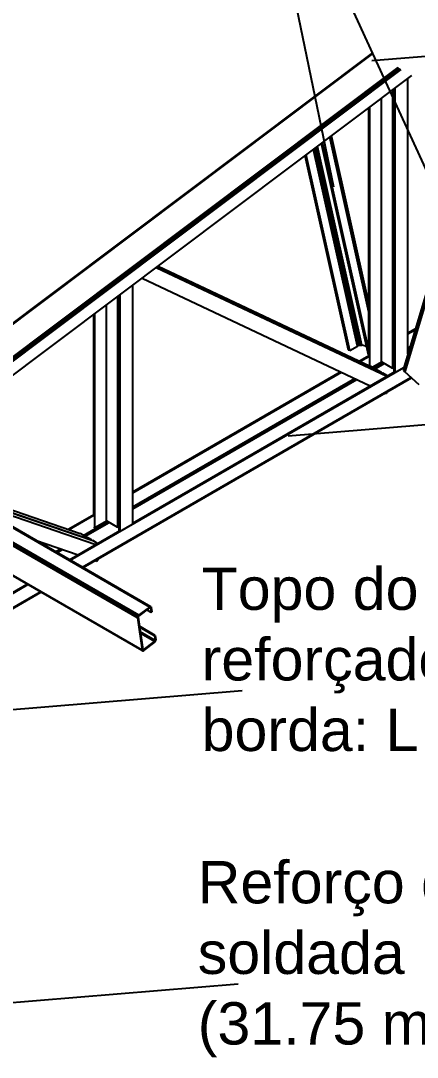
# Model space of a CAD drawing. Header units: millimetres. Extents: x 357 to 945, y 547 to 720.
# Drawn here: x 542.659 to 543.666, y 654.847 to 657.477 of the extents above; entities that cross this region are included whole.
import ezdxf

# ---------------------------------------------------------------- set-up
doc = ezdxf.new("R2010")
doc.units = ezdxf.units.MM
doc.layers.add('LCL-TEXTO4', color=4, linetype='Continuous')
doc.layers.add('PLANTA-VIS', color=7, linetype='Continuous')
doc.styles.add('ROMANS', font='arial.ttf')

msp = doc.modelspace()

# ---------------------------------------------------------------- linework, layer by layer
for p, q in [((543.24305, 658.06815), (543.77974, 656.89665)), ((543.24305, 658.06815), (543.45289, 657.05553)), ((544.46131, 657.45038), (543.55063, 657.37479)), ((544.24883, 656.49819), (543.33815, 656.42259)), ((543.22062, 655.77668), (542.30994, 655.70108)), ((543.21081, 655.03199), (542.30014, 654.95639))]:
    msp.add_line(p, q)
at = {"layer": 'PLANTA-VIS', "extrusion": (6.79673e-13, 0.816497, 0.57735)}
for p, q in [((542.9863, 655.98905), (539.52147, 657.98947)), ((542.98767, 655.98978), (539.52285, 657.99019)), ((542.98893, 655.98982), (539.5241, 657.99024)), ((542.95536, 655.96168), (539.49054, 657.9621)), ((542.95542, 655.96331), (539.4906, 657.96373)), ((542.95601, 655.96509), (539.49119, 657.96551)), ((542.95703, 655.96675), (539.4922, 657.96717)), ((542.95833, 655.96804), (539.49351, 657.96846)), ((542.24938, 656.4168), (543.55256, 657.39491)), ((542.24994, 656.41647), (543.55331, 657.39472)), ((542.25129, 656.4157), (543.55482, 657.39407)), ((542.31351, 656.37977), (543.61705, 657.35815)), ((542.31542, 656.37867), (543.61878, 657.35692)), ((542.3176, 656.37741), (543.62078, 657.35552)), ((542.31973, 656.37618), (543.62288, 657.35427)), ((542.32148, 656.37517), (543.62463, 657.35325)), ((542.34885, 656.35937), (543.65199, 657.33746)), ((543.64156, 656.63125), (543.64156, 657.32962)), ((543.60337, 656.5942), (543.60337, 657.30097)), ((543.6062, 656.59583), (543.6062, 657.30309)), ((543.60691, 656.58531), (543.60691, 657.30362)), ((543.60974, 656.58653), (543.60974, 657.30574)), ((543.57438, 656.61094), (543.57438, 657.27921)), ((543.54256, 656.62532), (543.54256, 657.25532)), ((543.54539, 656.60101), (543.54539, 657.25745)), ((543.82373, 657.23831), (543.63023, 656.59351)), ((543.82543, 657.23732), (543.6311, 656.58974)), ((543.82861, 657.23549), (543.63377, 656.58624)), ((543.54256, 656.7522), (543.4465, 657.18322)), ((543.54256, 656.75919), (543.44784, 657.18423)), ((543.52211, 656.65353), (543.41014, 657.15594)), ((543.52461, 656.65328), (543.41223, 657.1575)), ((543.5419, 656.62905), (543.42243, 657.16515)), ((543.54256, 656.64053), (543.42518, 657.16722)), ((543.54256, 656.73722), (543.44364, 657.18108)), ((543.49104, 656.64108), (543.38115, 657.13418)), ((543.49444, 656.64028), (543.3839, 657.13624)), ((543.51353, 656.6513), (543.40236, 657.1501)), ((543.51611, 656.65245), (543.4048, 657.15192)), ((543.51912, 656.65323), (543.40752, 657.15397)), ((543.00281, 656.85021), (543.58815, 656.57448)), ((543.00527, 656.85206), (543.57802, 656.58225)), ((543.00558, 656.85229), (543.57449, 656.58429)), ((543.00804, 656.85413), (543.5462, 656.60062)), ((542.9667, 656.82311), (543.54607, 656.55019)), ((542.94329, 656.20176), (542.94329, 656.80554)), ((542.90511, 656.19106), (542.90511, 656.77688)), ((542.90793, 656.19269), (542.90793, 656.779)), ((542.90864, 656.18216), (542.90864, 656.77953)), ((542.91147, 656.18339), (542.91147, 656.78165)), ((542.87611, 656.20779), (542.87611, 656.75512)), ((542.84429, 656.22217), (542.84429, 656.73123)), ((542.84712, 656.19106), (542.84712, 656.73336)), ((543.64156, 656.68451), (543.66089, 656.69567)), ((543.64156, 656.68206), (543.66, 656.69271)), ((543.6062, 656.6641), (543.60691, 656.66451)), ((543.6062, 656.66165), (543.60691, 656.66206)), ((543.49444, 656.64028), (543.49104, 656.64108)), ((543.49444, 656.64028), (543.51353, 656.6513)), ((543.51353, 656.6513), (543.51611, 656.65245)), ((543.51611, 656.65245), (543.51912, 656.65323)), ((543.51912, 656.65323), (543.52211, 656.65353)), ((543.52211, 656.65353), (543.52461, 656.65328)), ((543.53717, 656.65031), (543.52461, 656.65328)), ((543.64156, 656.64614), (543.64696, 656.64926)), ((543.64156, 656.64501), (543.64655, 656.64789)), ((543.64156, 656.64368), (543.64607, 656.64628)), ((543.64156, 656.64236), (543.64559, 656.64468)), ((543.64156, 656.64124), (543.64518, 656.64333)), ((543.5187, 656.61358), (543.54256, 656.62736)), ((543.52103, 656.61248), (543.54292, 656.62511)), ((543.54256, 656.6289), (543.5419, 656.62905)), ((543.55136, 656.59765), (543.57438, 656.61094)), ((543.55446, 656.59585), (543.57749, 656.60915)), ((543.55544, 656.59529), (543.57846, 656.60858)), ((543.55659, 656.59463), (543.57961, 656.60792)), ((543.55774, 656.59396), (543.58076, 656.60726)), ((543.55871, 656.5934), (543.58173, 656.6067)), ((543.60337, 656.5942), (543.57438, 656.61094)), ((543.6062, 656.62573), (543.60691, 656.62613)), ((543.6062, 656.6246), (543.60691, 656.62501)), ((543.6062, 656.62327), (543.60691, 656.62368)), ((543.6062, 656.62195), (543.60691, 656.62235)), ((543.6062, 656.62083), (543.60691, 656.62124)), ((542.78433, 656.10794), (543.63125, 656.59691)), ((542.94329, 656.20217), (543.60938, 656.58674)), ((542.94329, 656.28137), (543.47053, 656.58577)), ((542.94329, 656.27892), (543.47287, 656.58467)), ((543.57449, 656.58429), (543.5462, 656.60062)), ((543.57433, 656.58399), (543.57449, 656.58429)), ((543.58982, 656.57544), (543.57802, 656.58225)), ((543.60337, 656.5942), (543.6062, 656.59583)), ((543.6311, 656.58974), (543.63023, 656.59351)), ((543.63377, 656.58624), (543.6311, 656.58974)), ((543.67039, 656.5526), (543.63377, 656.58624)), ((542.81544, 656.08998), (543.64968, 656.57163)), ((542.81675, 656.08923), (543.65068, 656.5707)), ((542.8172, 656.08896), (543.65104, 656.57038)), ((542.94329, 656.24299), (543.50713, 656.56853)), ((542.94329, 656.24187), (543.50821, 656.56802)), ((542.94329, 656.24054), (543.50948, 656.56742)), ((542.94329, 656.23921), (543.51074, 656.56683)), ((542.94329, 656.23809), (543.51181, 656.56633)), ((543.58461, 656.53203), (543.58729, 656.53077)), ((543.58729, 656.53077), (543.5895, 656.53485)), ((542.96695, 655.87956), (542.03903, 656.4153)), ((542.96742, 655.87833), (542.22272, 656.30828)), ((542.96835, 655.87769), (542.22497, 656.30688)), ((542.45909, 656.29572), (542.80986, 656.17588)), ((542.48738, 656.27939), (542.83814, 656.15955)), ((542.49091, 656.27735), (542.84168, 656.15751)), ((542.5192, 656.26102), (542.84966, 656.14811)), ((542.90793, 656.26096), (542.90864, 656.26136)), ((542.90793, 656.25851), (542.90864, 656.25891)), ((542.7789, 656.18646), (542.84429, 656.22421)), ((542.78156, 656.18555), (542.84465, 656.22197)), ((542.90793, 656.22258), (542.90864, 656.22299)), ((542.90793, 656.22145), (542.90864, 656.22186)), ((542.90793, 656.22012), (542.90864, 656.22053)), ((542.90793, 656.2188), (542.90864, 656.21921)), ((542.90793, 656.21768), (542.90864, 656.21809)), ((542.78221, 656.10917), (542.91112, 656.18359)), ((542.81845, 656.17092), (542.87922, 656.206)), ((542.81943, 656.17035), (542.88019, 656.20544)), ((542.82058, 656.16969), (542.88135, 656.20477)), ((542.82172, 656.16903), (542.88249, 656.20411)), ((542.82269, 656.16847), (542.88346, 656.20355)), ((542.84712, 656.19106), (542.84465, 656.19248)), ((542.84712, 656.19106), (542.87611, 656.20779)), ((542.90511, 656.19106), (542.87611, 656.20779)), ((542.90511, 656.19106), (542.90793, 656.19269)), ((542.69627, 656.15879), (542.80425, 656.1219)), ((542.83814, 656.15955), (542.80986, 656.17588)), ((542.83779, 656.15883), (542.83814, 656.15955)), ((542.8538, 656.1505), (542.84168, 656.15751)), ((542.71362, 656.14877), (542.71807, 656.15134)), ((542.71574, 656.14754), (542.72074, 656.15043)), ((542.74685, 656.12958), (542.75983, 656.13707)), ((542.74783, 656.12902), (542.76106, 656.13665)), ((542.74898, 656.12835), (542.7625, 656.13616)), ((542.75013, 656.12769), (542.76394, 656.13567)), ((542.7511, 656.12713), (542.76516, 656.13525)), ((542.84822, 656.10687), (542.85236, 656.10546)), ((542.85236, 656.10546), (542.85497, 656.11077)), ((542.32347, 655.80391), (542.70981, 656.02696)), ((542.32363, 655.80453), (542.70935, 656.02723)), ((542.32407, 655.80629), (542.70805, 656.02798)), ((542.33472, 655.84836), (542.67694, 656.04594)), ((542.33544, 655.85123), (542.67481, 656.04716)), ((542.95833, 655.96804), (542.9863, 655.98905)), ((542.95859, 655.96618), (542.98656, 655.98719)), ((542.99016, 655.97544), (542.97928, 655.98172)), ((542.9863, 655.98905), (542.98767, 655.98978)), ((542.98656, 655.98719), (542.98725, 655.98755)), ((542.98857, 655.98664), (542.98712, 655.98748)), ((542.98725, 655.98755), (542.98787, 655.98757)), ((542.98767, 655.98978), (542.98893, 655.98982)), ((542.98834, 655.98725), (542.98779, 655.98757)), ((542.98787, 655.98757), (542.98834, 655.98725)), ((542.98834, 655.98725), (542.98857, 655.98664)), ((542.98857, 655.98664), (542.99016, 655.97544)), ((542.98893, 655.98982), (542.98985, 655.98918)), ((542.98985, 655.98918), (542.99032, 655.98795)), ((542.99016, 655.97544), (542.9919, 655.97675)), ((542.99032, 655.98795), (542.9919, 655.97675)), ((542.95536, 655.96168), (542.95542, 655.96331)), ((542.95536, 655.96168), (542.96695, 655.87956)), ((542.95542, 655.96331), (542.95601, 655.96509)), ((542.95601, 655.96509), (542.95703, 655.96675)), ((542.95703, 655.96675), (542.95833, 655.96804)), ((542.95711, 655.96299), (542.95714, 655.96381)), ((542.95711, 655.96299), (542.9687, 655.88087)), ((542.95714, 655.96381), (542.95743, 655.9647)), ((542.95743, 655.9647), (542.95794, 655.96553)), ((542.95794, 655.96553), (542.95859, 655.96618)), ((543.00033, 655.91703), (542.96033, 655.94012)), ((542.99858, 655.91572), (542.96069, 655.9376)), ((543.00016, 655.90452), (542.96227, 655.92639)), ((543.00013, 655.9037), (542.9624, 655.92549)), ((542.99984, 655.90281), (542.96256, 655.92433)), ((542.99933, 655.90198), (542.96273, 655.92311)), ((542.99868, 655.90133), (542.96289, 655.92199)), ((542.97071, 655.88032), (542.99868, 655.90133)), ((542.97097, 655.87846), (542.99895, 655.89947)), ((542.99858, 655.91572), (543.00033, 655.91703)), ((542.99858, 655.91572), (543.00016, 655.90452)), ((542.99868, 655.90133), (542.99933, 655.90198)), ((542.99895, 655.89947), (543.00024, 655.90076)), ((542.99933, 655.90198), (542.99984, 655.90281)), ((542.99984, 655.90281), (543.00013, 655.9037)), ((543.00013, 655.9037), (543.00016, 655.90452)), ((543.00024, 655.90076), (543.00126, 655.90242)), ((543.00033, 655.91703), (543.00191, 655.90583)), ((543.00126, 655.90242), (543.00184, 655.9042)), ((543.00184, 655.9042), (543.00191, 655.90583)), ((542.96695, 655.87956), (542.96742, 655.87833)), ((542.96742, 655.87833), (542.96835, 655.87769)), ((542.96835, 655.87769), (542.96959, 655.87773)), ((542.97071, 655.88032), (542.9686, 655.88154)), ((542.9687, 655.88087), (542.96894, 655.88027)), ((542.97002, 655.87996), (542.96877, 655.88068)), ((542.96894, 655.88027), (542.9694, 655.87994)), ((542.9694, 655.87994), (542.97002, 655.87996)), ((542.96959, 655.87773), (542.97097, 655.87846)), ((542.97002, 655.87996), (542.97071, 655.88032))]:
    msp.add_line(p, q, dxfattribs=at)

# ---------------------------------------------------------------- texts
at = {"layer": 'LCL-TEXTO4', "char_height": 0.10743114, "attachment_point": 1, "style": 'ROMANS'}
for s, insert, width in [('{\\fArial|b0|i0|c0|p34;\\H1.00007x;\\C2;Topo do pilar de concreto reforçado com 4 cantoneiras de borda: L 75 mm x 75 mm x 5mm}', (543.118, 656.08927), 2.2064682), ('{\\fArial|b0|i0|c0|p34;\\H1.00007x;\\C2;Reforço de estribo com barra chata soldada nas cantoneiras: 1 1/4" x 1/2" (31.75 mm x 12.6 mm)}', (543.1082, 655.34458), 2.5125732)]:
    msp.add_mtext(s, dxfattribs=dict(at, insert=insert, width=width))

doc.saveas('drawing.dxf')
